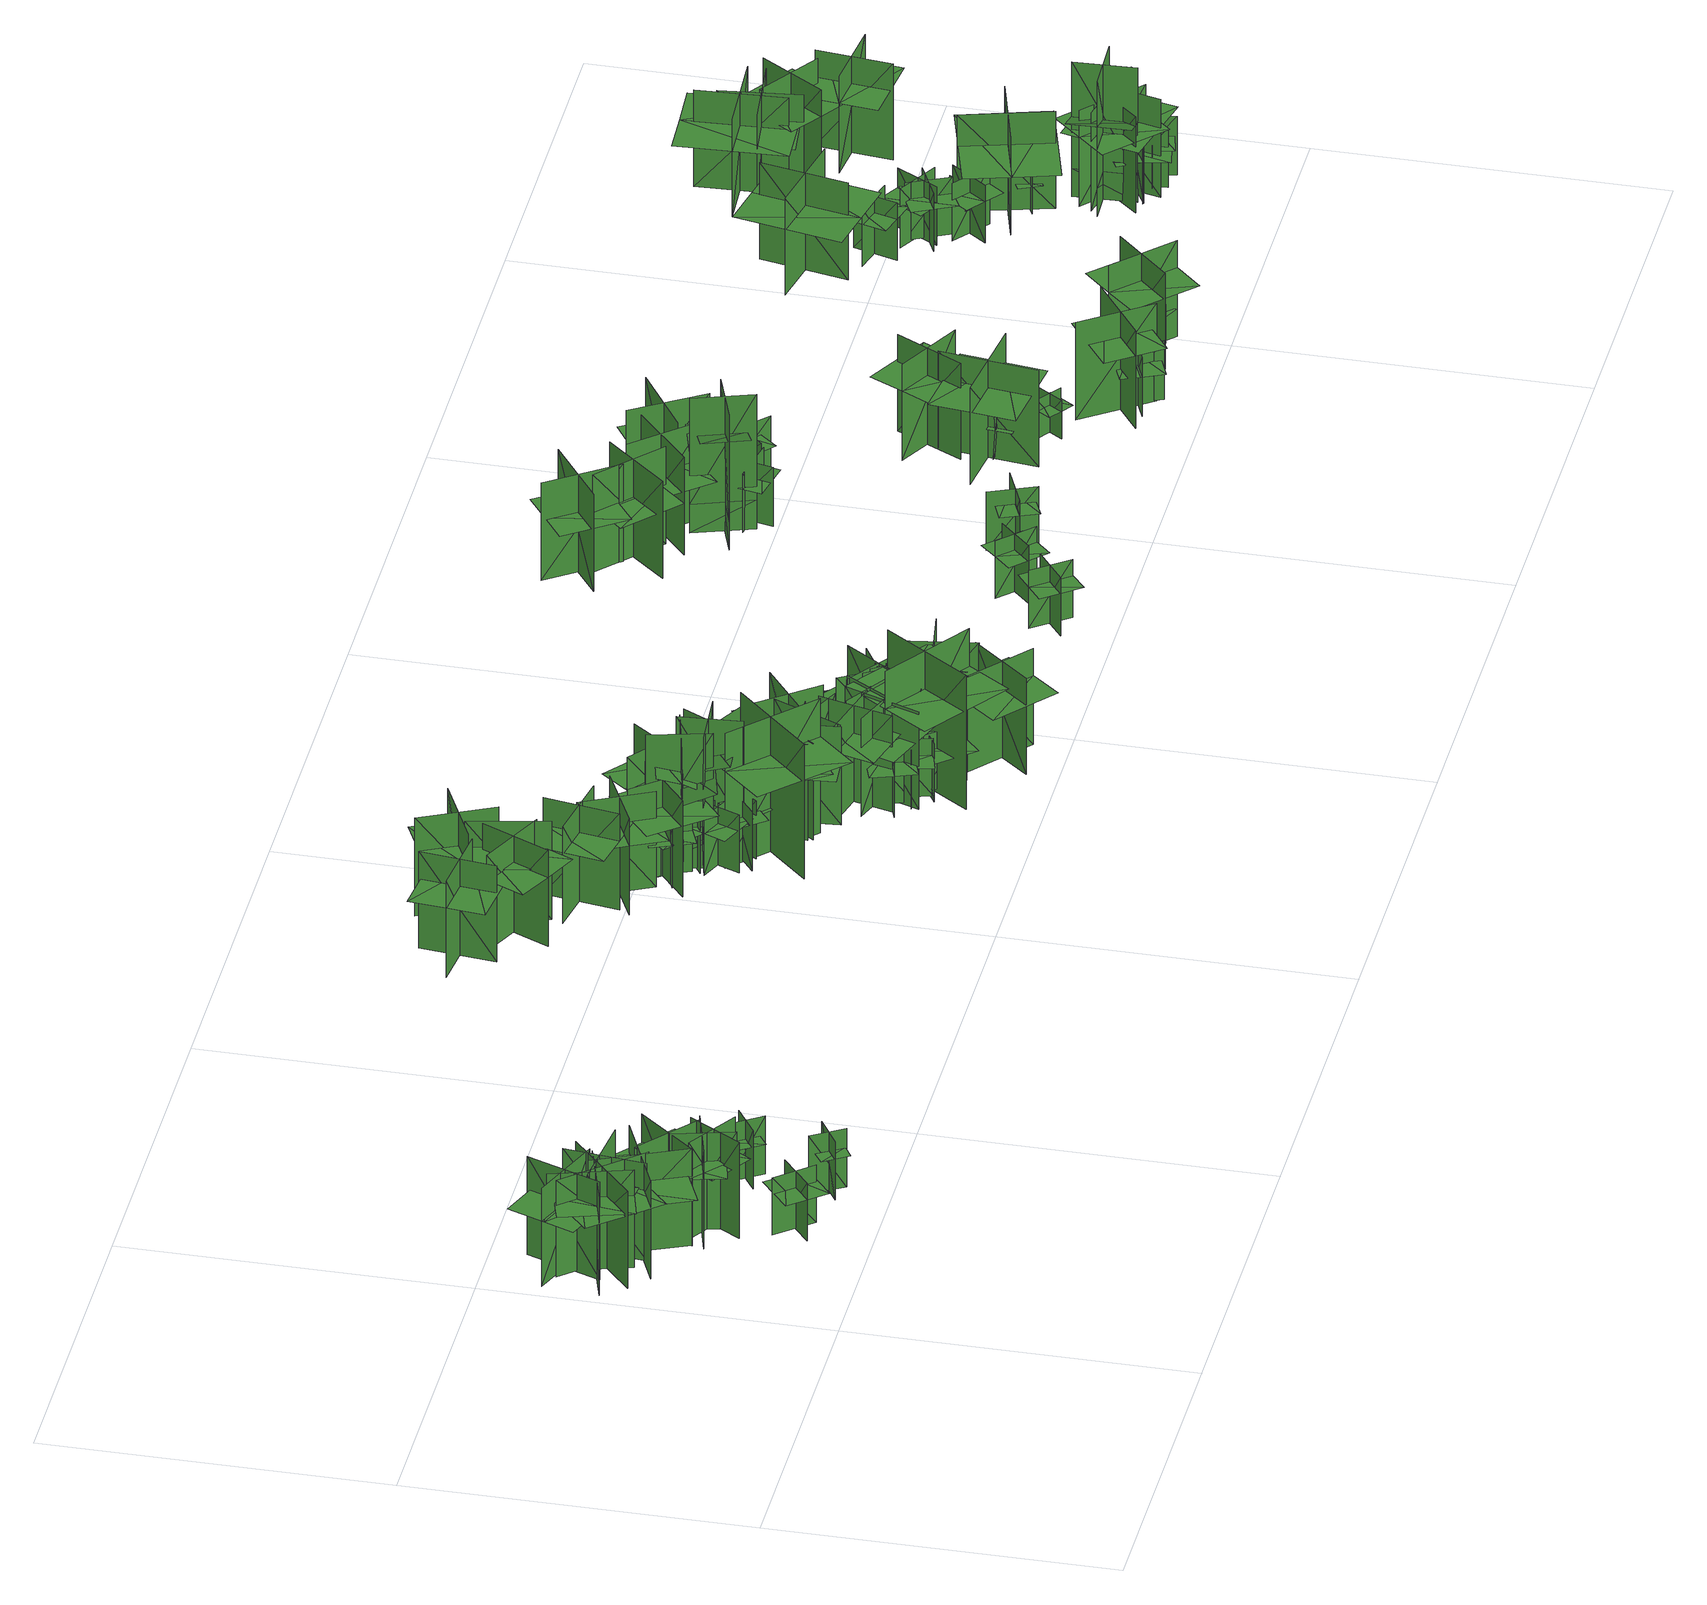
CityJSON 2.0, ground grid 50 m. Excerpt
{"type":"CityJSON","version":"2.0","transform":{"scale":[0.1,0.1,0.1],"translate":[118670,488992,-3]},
"CityObjects":{
"tree1":{"type":"SolitaryVegetationObject","geometry":[{"type":"MultiSurface","lod":"1","boundaries":[[[0,1,2]],[[0,2,3]],[[4,5,6]],[[4,6,7]],[[8,9,10]],[[8,10,11]],[[8,12,13]],[[8,13,9]]]}]},
"tree2":{"type":"SolitaryVegetationObject","geometry":[{"type":"MultiSurface","lod":"1","boundaries":[[[14,15,16]],[[14,16,17]],[[18,19,20]],[[18,20,21]],[[22,23,24]],[[22,24,25]],[[22,23,26]],[[22,26,27]]]}]},
"tree3":{"type":"SolitaryVegetationObject","geometry":[{"type":"MultiSurface","lod":"1","boundaries":[[[28,29,30]],[[28,30,31]],[[32,33,34]],[[32,34,35]],[[36,37,38]],[[36,38,39]],[[36,39,40]],[[36,40,41]]]}]},
"tree4":{"type":"SolitaryVegetationObject","geometry":[{"type":"MultiSurface","lod":"1","boundaries":[[[42,43,44]],[[42,44,45]],[[46,47,48]],[[46,48,49]],[[50,51,52]],[[50,52,53]],[[50,53,54]],[[50,54,55]]]}]},
"tree5":{"type":"SolitaryVegetationObject","geometry":[{"type":"MultiSurface","lod":"1","boundaries":[[[56,57,58]],[[56,58,59]],[[60,61,62]],[[60,62,63]],[[64,65,66]],[[64,66,67]],[[64,68,69]],[[64,69,65]]]}]},
"tree6":{"type":"SolitaryVegetationObject","geometry":[{"type":"MultiSurface","lod":"1","boundaries":[[[70,71,72]],[[70,72,73]],[[74,75,76]],[[74,76,77]],[[78,79,80]],[[78,80,81]],[[78,81,82]],[[78,82,83]]]}]},
"tree7":{"type":"SolitaryVegetationObject","geometry":[{"type":"MultiSurface","lod":"1","boundaries":[[[84,85,86]],[[84,86,87]],[[88,89,90]],[[88,90,91]],[[92,93,94]],[[92,94,95]],[[92,95,96]],[[92,96,97]]]}]},
"tree8":{"type":"SolitaryVegetationObject","geometry":[{"type":"MultiSurface","lod":"1","boundaries":[[[98,99,100]],[[98,100,101]],[[102,103,104]],[[102,104,105]],[[106,107,108]],[[106,108,109]],[[106,109,110]],[[106,110,111]]]}]},
"tree9":{"type":"SolitaryVegetationObject","geometry":[{"type":"MultiSurface","lod":"1","boundaries":[[[112,113,114]],[[112,114,115]],[[116,117,118]],[[116,118,119]],[[120,121,122]],[[120,122,123]],[[120,123,124]],[[120,124,125]]]}]},
"tree10":{"type":"SolitaryVegetationObject","geometry":[{"type":"MultiSurface","lod":"1","boundaries":[[[126,127,128]],[[126,128,129]],[[130,131,132]],[[130,132,133]],[[134,135,136]],[[134,136,137]],[[134,137,138]],[[134,138,139]]]}]},
"tree11":{"type":"SolitaryVegetationObject","geometry":[{"type":"MultiSurface","lod":"1","boundaries":[[[140,141,142]],[[140,142,143]],[[144,145,146]],[[144,146,147]],[[148,149,150]],[[148,150,151]],[[148,151,152]],[[148,152,153]]]}]},
"tree12":{"type":"SolitaryVegetationObject","geometry":[{"type":"MultiSurface","lod":"1","boundaries":[[[154,155,156]],[[154,156,157]],[[158,159,160]],[[158,160,161]],[[162,163,164]],[[162,164,165]],[[162,165,166]],[[162,166,167]]]}]},
"tree13":{"type":"SolitaryVegetationObject","geometry":[{"type":"MultiSurface","lod":"1","boundaries":[[[168,169,170]],[[168,170,171]],[[172,173,174]],[[172,174,175]],[[176,177,178]],[[176,178,179]],[[176,179,180]],[[176,180,181]]]}]},
"tree14":{"type":"SolitaryVegetationObject","geometry":[{"type":"MultiSurface","lod":"1","boundaries":[[[182,183,184]],[[182,184,185]],[[186,187,188]],[[186,188,189]],[[190,191,192]],[[190,192,193]],[[190,194,195]],[[190,195,191]]]}]},
"tree15":{"type":"SolitaryVegetationObject","geometry":[{"type":"MultiSurface","lod":"1","boundaries":[[[196,197,198]],[[196,198,199]],[[200,201,202]],[[200,202,203]],[[204,205,206]],[[204,206,207]],[[204,205,208]],[[204,208,209]]]}]},
"tree16":{"type":"SolitaryVegetationObject","geometry":[{"type":"MultiSurface","lod":"1","boundaries":[[[210,211,212]],[[210,212,213]],[[214,215,216]],[[214,216,217]],[[218,219,220]],[[218,220,221]],[[218,221,222]],[[218,222,223]]]}]},
"tree17":{"type":"SolitaryVegetationObject","geometry":[{"type":"MultiSurface","lod":"1","boundaries":[[[224,225,226]],[[224,226,227]],[[228,229,230]],[[228,230,231]],[[232,233,234]],[[232,234,235]],[[232,235,236]],[[232,236,237]]]}]},
"tree18":{"type":"SolitaryVegetationObject","geometry":[{"type":"MultiSurface","lod":"1","boundaries":[[[238,239,240]],[[238,240,241]],[[242,243,244]],[[242,244,245]],[[246,247,248]],[[246,248,249]],[[246,249,250]],[[246,250,251]]]}]},
"tree19":{"type":"SolitaryVegetationObject","geometry":[{"type":"MultiSurface","lod":"1","boundaries":[[[252,253,254]],[[252,254,255]],[[256,257,258]],[[256,258,259]],[[260,261,262]],[[260,262,263]],[[260,263,264]],[[260,264,265]]]}]},
"tree20":{"type":"SolitaryVegetationObject","geometry":[{"type":"MultiSurface","lod":"1","boundaries":[[[266,267,268]],[[266,268,269]],[[270,271,272]],[[270,272,273]],[[274,275,276]],[[274,276,277]],[[274,277,278]],[[274,278,279]]]}]},
"tree21":{"type":"SolitaryVegetationObject","geometry":[{"type":"MultiSurface","lod":"1","boundaries":[[[280,281,282]],[[280,282,283]],[[284,285,286]],[[284,286,287]],[[288,289,290]],[[288,290,291]],[[288,291,292]],[[288,292,293]]]}]},
"tree22":{"type":"SolitaryVegetationObject","geometry":[{"type":"MultiSurface","lod":"1","boundaries":[[[294,295,296]],[[294,296,297]],[[298,299,300]],[[298,300,301]],[[302,303,304]],[[302,304,305]],[[302,305,306]],[[302,306,307]]]}]},
"tree23":{"type":"SolitaryVegetationObject","geometry":[{"type":"MultiSurface","lod":"1","boundaries":[[[308,309,310]],[[308,310,311]],[[312,313,314]],[[312,314,315]],[[316,317,313]],[[316,313,312]],[[318,319,309]],[[318,309,308]],[[320,321,322]],[[320,322,323]],[[324,325,326]],[[324,326,327]]]}]},
"tree24":{"type":"SolitaryVegetationObject","geometry":[{"type":"MultiSurface","lod":"1","boundaries":[[[328,329,330]],[[328,330,331]],[[332,333,334]],[[332,334,335]],[[336,337,338]],[[336,338,339]],[[336,339,340]],[[336,340,341]]]}]},
"tree25":{"type":"SolitaryVegetationObject","geometry":[{"type":"MultiSurface","lod":"1","boundaries":[[[342,343,344]],[[342,344,345]],[[346,347,348]],[[346,348,349]],[[350,351,352]],[[350,352,353]],[[350,354,355]],[[350,355,351]]]}]},
"tree26":{"type":"SolitaryVegetationObject","geometry":[{"type":"MultiSurface","lod":"1","boundaries":[[[356,357,358]],[[356,358,359]],[[360,361,362]],[[360,362,363]],[[364,365,366]],[[364,366,367]],[[364,365,368]],[[364,368,369]]]}]},
"tree27":{"type":"SolitaryVegetationObject","geometry":[{"type":"MultiSurface","lod":"1","boundaries":[[[370,371,372]],[[370,372,373]],[[374,375,376]],[[374,376,377]],[[378,379,375]],[[378,375,374]],[[380,381,371]],[[380,371,370]],[[382,383,384]],[[382,384,385]],[[386,387,388]],[[386,388,389]]]}]},
"tree28":{"type":"SolitaryVegetationObject","geometry":[{"type":"MultiSurface","lod":"1","boundaries":[[[390,391,392]],[[390,392,393]],[[394,395,396]],[[394,396,397]],[[398,399,400]],[[398,400,401]],[[398,402,403]],[[398,403,399]]]}]},
"tree29":{"type":"SolitaryVegetationObject","geometry":[{"type":"MultiSurface","lod":"1","boundaries":[[[404,405,406]],[[404,406,407]],[[408,409,410]],[[408,410,411]],[[412,413,414]],[[412,414,415]],[[412,415,416]],[[412,416,417]]]}]},
"tree30":{"type":"SolitaryVegetationObject","geometry":[{"type":"MultiSurface","lod":"1","boundaries":[[[418,419,420]],[[418,420,421]],[[422,423,424]],[[422,424,425]],[[426,427,428]],[[426,428,429]],[[426,429,430]],[[426,430,431]]]}]},
"tree31":{"type":"SolitaryVegetationObject","geometry":[{"type":"MultiSurface","lod":"1","boundaries":[[[432,433,434]],[[432,434,435]],[[436,437,438]],[[436,438,439]],[[440,441,442]],[[440,442,443]],[[440,444,445]],[[440,445,441]]]}]},
"tree32":{"type":"SolitaryVegetationObject","geometry":[{"type":"MultiSurface","lod":"1","boundaries":[[[446,447,448]],[[446,448,449]],[[450,451,452]],[[450,452,453]],[[454,455,451]],[[454,451,450]],[[456,457,447]],[[456,447,446]],[[446,447,458]],[[446,458,459]],[[446,460,461]],[[446,461,447]]]}]},
"tree33":{"type":"SolitaryVegetationObject","geometry":[{"type":"MultiSurface","lod":"1","boundaries":[[[462,463,464]],[[462,464,465]],[[466,467,468]],[[466,468,469]],[[470,471,472]],[[470,472,473]],[[470,471,474]],[[470,474,475]]]}]},
"tree34":{"type":"SolitaryVegetationObject","geometry":[{"type":"MultiSurface","lod":"1","boundaries":[[[476,477,478]],[[476,478,479]],[[480,481,482]],[[480,482,483]],[[484,485,486]],[[484,486,487]],[[484,487,488]],[[484,488,489]]]}]},
"tree35":{"type":"SolitaryVegetationObject","geometry":[{"type":"MultiSurface","lod":"1","boundaries":[[[490,491,492]],[[490,492,493]],[[494,495,496]],[[494,496,497]],[[498,499,500]],[[498,500,501]],[[498,501,502]],[[498,502,503]]]}]},
"tree36":{"type":"SolitaryVegetationObject","geometry":[{"type":"MultiSurface","lod":"1","boundaries":[[[504,505,506]],[[504,506,507]],[[508,509,510]],[[508,510,511]],[[512,513,514]],[[512,514,515]],[[512,515,516]],[[512,516,517]]]}]},
"tree37":{"type":"SolitaryVegetationObject","geometry":[{"type":"MultiSurface","lod":"1","boundaries":[[[518,519,520]],[[518,520,521]],[[522,523,524]],[[522,524,525]],[[526,527,528]],[[526,528,529]],[[526,527,530]],[[526,530,531]]]}]},
"tree38":{"type":"SolitaryVegetationObject","geometry":[{"type":"MultiSurface","lod":"1","boundaries":[[[532,533,534]],[[532,534,535]],[[536,537,538]],[[536,538,539]],[[540,541,542]],[[540,542,543]],[[540,543,544]],[[540,544,545]]]}]},
"tree39":{"type":"SolitaryVegetationObject","geometry":[{"type":"MultiSurface","lod":"1","boundaries":[[[546,547,548]],[[546,548,549]],[[550,551,552]],[[550,552,553]],[[554,555,556]],[[554,556,557]],[[554,557,558]],[[554,558,559]]]}]},
"tree40":{"type":"SolitaryVegetationObject","geometry":[{"type":"MultiSurface","lod":"1","boundaries":[[[560,561,562]],[[560,562,563]],[[564,565,566]],[[564,566,567]],[[568,569,570]],[[568,570,571]],[[568,569,572]],[[568,572,573]]]}]},
"tree41":{"type":"SolitaryVegetationObject","geometry":[{"type":"MultiSurface","lod":"1","boundaries":[[[574,575,576]],[[574,576,577]],[[578,579,580]],[[578,580,581]],[[582,583,584]],[[582,584,585]],[[582,585,586]],[[582,586,587]]]}]},
"tree42":{"type":"SolitaryVegetationObject","geometry":[{"type":"MultiSurface","lod":"1","boundaries":[[[588,589,590]],[[588,590,591]],[[592,593,594]],[[592,594,595]],[[596,597,598]],[[596,598,599]],[[596,599,600]],[[596,600,601]]]}]},
"tree43":{"type":"SolitaryVegetationObject","geometry":[{"type":"MultiSurface","lod":"1","boundaries":[[[602,603,604]],[[602,604,605]],[[606,607,608]],[[606,608,609]],[[610,611,612]],[[610,612,613]],[[610,613,614]],[[610,614,615]]]}]},
"tree44":{"type":"SolitaryVegetationObject","geometry":[{"type":"MultiSurface","lod":"1","boundaries":[[[616,617,618]],[[616,618,619]],[[620,621,622]],[[620,622,623]],[[624,625,626]],[[624,626,627]],[[624,627,628]],[[624,628,629]]]}]},
"tree45":{"type":"SolitaryVegetationObject","geometry":[{"type":"MultiSurface","lod":"1","boundaries":[[[630,631,632]],[[630,632,633]],[[634,635,636]],[[634,636,637]],[[638,639,640]],[[638,640,641]],[[638,639,642]],[[638,642,643]]]}]},
"tree46":{"type":"SolitaryVegetationObject","geometry":[{"type":"MultiSurface","lod":"1","boundaries":[[[644,645,646]],[[644,646,647]],[[648,649,650]],[[648,650,651]],[[652,653,654]],[[652,654,655]],[[652,655,656]],[[652,656,657]]]}]},
"tree47":{"type":"SolitaryVegetationObject","geometry":[{"type":"MultiSurface","lod":"1","boundaries":[[[658,659,660]],[[658,660,661]],[[662,663,664]],[[662,664,665]],[[666,667,668]],[[666,668,669]],[[666,669,670]],[[666,670,671]]]}]},
"tree48":{"type":"SolitaryVegetationObject","geometry":[{"type":"MultiSurface","lod":"1","boundaries":[[[672,673,674]],[[672,674,675]],[[676,677,678]],[[676,678,679]],[[680,681,682]],[[680,682,683]],[[680,683,684]],[[680,684,685]]]}]},
"tree49":{"type":"SolitaryVegetationObject","geometry":[{"type":"MultiSurface","lod":"1","boundaries":[[[686,687,688]],[[686,688,689]],[[690,691,692]],[[690,692,693]],[[694,695,691]],[[694,691,690]],[[696,697,687]],[[696,687,686]],[[686,687,698]],[[686,698,699]],[[686,700,701]],[[686,701,687]]]}]},
"tree50":{"type":"SolitaryVegetationObject","geometry":[{"type":"MultiSurface","lod":"1","boundaries":[[[702,703,704]],[[702,704,705]],[[706,707,708]],[[706,708,709]],[[710,711,712]],[[710,712,713]],[[710,713,714]],[[710,714,715]]]}]},
"tree51":{"type":"SolitaryVegetationObject","geometry":[{"type":"MultiSurface","lod":"1","boundaries":[[[716,717,718]],[[716,718,719]],[[720,721,722]],[[720,722,723]],[[724,725,726]],[[724,726,727]],[[724,725,728]],[[724,728,729]]]}]},
"tree52":{"type":"SolitaryVegetationObject","geometry":[{"type":"MultiSurface","lod":"1","boundaries":[[[730,731,732]],[[730,732,733]],[[734,735,736]],[[734,736,737]],[[738,739,740]],[[738,740,741]],[[738,739,742]],[[738,742,743]]]}]},
"tree53":{"type":"SolitaryVegetationObject","geometry":[{"type":"MultiSurface","lod":"1","boundaries":[[[744,745,746]],[[744,746,747]],[[748,749,750]],[[748,750,751]],[[752,753,754]],[[752,754,755]],[[752,755,756]],[[752,756,757]]]}]},
"tree54":{"type":"SolitaryVegetationObject","geometry":[{"type":"MultiSurface","lod":"1","boundaries":[[[758,759,760]],[[758,760,761]],[[762,763,764]],[[762,764,765]],[[766,767,768]],[[766,768,769]],[[766,767,770]],[[766,770,771]]]}]},
"tree55":{"type":"SolitaryVegetationObject","geometry":[{"type":"MultiSurface","lod":"1","boundaries":[[[772,773,774]],[[772,774,775]],[[776,777,778]],[[776,778,779]],[[780,781,777]],[[780,777,776]],[[782,783,773]],[[782,773,772]],[[772,773,784]],[[772,784,785]],[[772,786,787]],[[772,787,773]]]}]},
"tree56":{"type":"SolitaryVegetationObject","geometry":[{"type":"MultiSurface","lod":"1","boundaries":[[[788,789,790]],[[788,790,791]],[[792,793,794]],[[792,794,795]],[[796,797,798]],[[796,798,799]],[[796,799,800]],[[796,800,801]]]}]},
"tree57":{"type":"SolitaryVegetationObject","geometry":[{"type":"MultiSurface","lod":"1","boundaries":[[[802,803,804]],[[802,804,805]],[[806,807,808]],[[806,808,809]],[[810,811,812]],[[810,812,813]],[[810,811,814]],[[810,814,815]]]}]},
"tree58":{"type":"SolitaryVegetationObject","geometry":[{"type":"MultiSurface","lod":"1","boundaries":[[[816,817,818]],[[816,818,819]],[[820,821,822]],[[820,822,823]],[[824,825,826]],[[824,826,827]],[[824,825,828]],[[824,828,829]]]}]},
"tree59":{"type":"SolitaryVegetationObject","geometry":[{"type":"MultiSurface","lod":"1","boundaries":[[[830,831,832]],[[830,832,833]],[[834,835,836]],[[834,836,837]],[[838,839,840]],[[838,840,841]],[[838,841,842]],[[838,842,843]]]}]},
"tree60":{"type":"SolitaryVegetationObject","geometry":[{"type":"MultiSurface","lod":"1","boundaries":[[[844,845,846]],[[844,846,847]],[[848,849,850]],[[848,850,851]],[[852,853,854]],[[852,854,855]],[[852,855,856]],[[852,856,857]]]}]},
"tree61":{"type":"SolitaryVegetationObject","geometry":[{"type":"MultiSurface","lod":"1","boundaries":[[[858,859,860]],[[858,860,861]],[[862,863,864]],[[862,864,865]],[[866,867,868]],[[866,868,869]],[[866,867,870]],[[866,870,871]]]}]},
"tree62":{"type":"SolitaryVegetationObject","geometry":[{"type":"MultiSurface","lod":"1","boundaries":[[[872,873,874]],[[872,874,875]],[[876,877,878]],[[876,878,879]],[[880,881,882]],[[880,882,883]],[[880,883,884]],[[880,884,885]]]}]},
"tree63":{"type":"SolitaryVegetationObject","geometry":[{"type":"MultiSurface","lod":"1","boundaries":[[[886,887,888]],[[886,888,889]],[[890,891,892]],[[890,892,893]],[[894,895,896]],[[894,896,897]],[[894,897,898]],[[894,898,899]]]}]},
"tree64":{"type":"SolitaryVegetationObject","geometry":[{"type":"MultiSurface","lod":"1","boundaries":[[[900,901,902]],[[900,902,903]],[[904,905,906]],[[904,906,907]],[[908,909,910]],[[908,910,911]],[[908,912,913]],[[908,913,909]]]}]},
"tree65":{"type":"SolitaryVegetationObject","geometry":[{"type":"MultiSurface","lod":"1","boundaries":[[[914,915,916]],[[914,916,917]],[[918,919,920]],[[918,920,921]],[[922,923,924]],[[922,924,925]],[[922,926,927]],[[922,927,923]]]}]},
"tree66":{"type":"SolitaryVegetationObject","geometry":[{"type":"MultiSurface","lod":"1","boundaries":[[[928,929,930]],[[928,930,931]],[[932,933,934]],[[932,934,935]],[[936,937,938]],[[936,938,939]],[[936,940,941]],[[936,941,937]]]}]},
"tree67":{"type":"SolitaryVegetationObject","geometry":[{"type":"MultiSurface","lod":"1","boundaries":[[[942,943,944]],[[942,944,945]],[[946,947,948]],[[946,948,949]],[[950,951,952]],[[950,952,953]],[[950,954,955]],[[950,955,951]]]}]},
"tree68":{"type":"SolitaryVegetationObject","geometry":[{"type":"MultiSurface","lod":"1","boundaries":[[[956,957,958]],[[956,958,959]],[[960,961,962]],[[960,962,963]],[[964,965,961]],[[964,961,960]],[[966,967,957]],[[966,957,956]],[[968,969,970]],[[968,970,971]],[[972,973,974]],[[972,974,975]]]}]},
"tree69":{"type":"SolitaryVegetationObject","geometry":[{"type":"MultiSurface","lod":"1","boundaries":[[[976,977,978]],[[976,978,979]],[[980,981,982]],[[980,982,983]],[[984,985,986]],[[984,986,987]],[[984,988,989]],[[984,989,985]]]}]},
"tree70":{"type":"SolitaryVegetationObject","geometry":[{"type":"MultiSurface","lod":"1","boundaries":[[[990,991,992]],[[990,992,993]],[[994,995,996]],[[994,996,997]],[[998,999,1000]],[[998,1000,1001]],[[998,1002,1003]],[[998,1003,999]]]}]},
"tree71":{"type":"SolitaryVegetationObject","geometry":[{"type":"MultiSurface","lod":"1","boundaries":[[[1004,1005,1006]],[[1004,1006,1007]],[[1008,1009,1010]],[[1008,1010,1011]],[[1012,1013,1014]],[[1012,1014,1015]],[[1012,1016,1017]],[[1012,1017,1013]]]}]},
"tree72":{"type":"SolitaryVegetationObject","geometry":[{"type":"MultiSurface","lod":"1","boundaries":[[[1018,1019,1020]],[[1018,1020,1021]],[[1022,1023,1024]],[[1022,1024,1025]],[[1026,1027,1028]],[[1026,1028,1029]],[[1026,1030,1031]],[[1026,1031,1027]]]}]},
"tree73":{"type":"SolitaryVegetationObject","geometry":[{"type":"MultiSurface","lod":"1","boundaries":[[[1032,1033,1034]],[[1032,1034,1035]],[[1036,1037,1038]],[[1036,1038,1039]],[[1040,1041,1042]],[[1040,1042,1043]],[[1040,1043,1044]],[[1040,1044,1045]]]}]},
"tree74":{"type":"SolitaryVegetationObject","geometry":[{"type":"MultiSurface","lod":"1","boundaries":[[[1046,1047,1048]],[[1046,1048,1049]],[[1050,1051,1052]],[[1050,1052,1053]],[[1054,1055,1056]],[[1054,1056,1057]],[[1054,1057,1058]],[[1054,1058,1059]]]}]},
"tree75":{"type":"SolitaryVegetationObject","geometry":[{"type":"MultiSurface","lod":"1","boundaries":[[[1060,1061,1062]],[[1060,1062,1063]],[[1064,1065,1066]],[[1064,1066,1067]],[[1068,1069,1070]],[[1068,1070,1071]],[[1068,1071,1072]],[[1068,1072,1073]]]}]},
"tree76":{"type":"SolitaryVegetationObject","geometry":[{"type":"MultiSurface","lod":"1","boundaries":[[[1074,1075,1076]],[[1074,1076,1077]],[[1078,1079,1080]],[[1078,1080,1081]],[[1082,1083,1079]],[[1082,1079,1078]],[[1084,1085,1075]],[[1084,1075,1074]],[[1074,1075,1086]],[[1074,1086,1087]],[[1074,1088,1089]],[[1074,1089,1075]]]}]},
"tree77":{"type":"SolitaryVegetationObject","geometry":[{"type":"MultiSurface","lod":"1","boundaries":[[[1090,1091,1092]],[[1090,1092,1093]],[[1094,1095,1096]],[[1094,1096,1097]],[[1098,1099,1100]],[[1098,1100,1101]],[[1098,1101,1102]],[[1098,1102,1103]]]}]},
"tree78":{"type":"SolitaryVegetationObject","geometry":[{"type":"MultiSurface","lod":"1","boundaries":[[[1104,1105,1106]],[[1104,1106,1107]],[[1108,1109,1110]],[[1108,1110,1111]],[[1112,1113,1114]],[[1112,1114,1115]],[[1112,1115,1116]],[[1112,1116,1117]]]}]},
"tree79":{"type":"SolitaryVegetationObject","geometry":[{"type":"MultiSurface","lod":"1","boundaries":[[[1118,1119,1120]],[[1118,1120,1121]],[[1122,1123,1124]],[[1122,1124,1125]],[[1126,1127,1128]],[[1126,1128,1129]],[[1126,1129,1130]],[[1126,1130,1131]]]}]},
"tree80":{"type":"SolitaryVegetationObject","geometry":[{"type":"MultiSurface","lod":"1","boundaries":[[[1132,1133,1134]],[[1132,1134,1135]],[[1136,1137,1138]],[[1136,1138,1139]],[[1140,1141,1142]],[[1140,1142,1143]],[[1140,1144,1145]],[[1140,1145,1141]]]}]},
"tree81":{"type":"SolitaryVegetationObject","geometry":[{"type":"MultiSurface","lod":"1","boundaries":[[[1146,1147,1148]],[[1146,1148,1149]],[[1150,1151,1152]],[[1150,1152,1153]],[[1154,1155,1156]],[[1154,1156,1157]],[[1154,1155,1158]],[[1154,1158,1159]]]}]},
"tree82":{"type":"SolitaryVegetationObject","geometry":[{"type":"MultiSurface","lod":"1","boundaries":[[[1160,1161,1162]],[[1160,1162,1163]],[[1164,1165,1166]],[[1164,1166,1167]],[[1168,1169,1170]],[[1168,1170,1171]],[[1168,1171,1172]],[[1168,1172,1173]]]}]},
"tree83":{"type":"SolitaryVegetationObject","geometry":[{"type":"MultiSurface","lod":"1","boundaries":[[[1174,1175,1176]],[[1174,1176,1177]],[[1178,1179,1180]],[[1178,1180,1181]],[[1182,1183,1184]],[[1182,1184,1185]],[[1182,1185,1186]],[[1182,1186,1187]]]}]},
"tree84":{"type":"SolitaryVegetationObject","geometry":[{"type":"MultiSurface","lod":"1","boundaries":[[[1188,1189,1190]],[[1188,1190,1191]],[[1192,1193,1194]],[[1192,1194,1195]],[[1196,1197,1198]],[[1196,1198,1199]],[[1196,1199,1200]],[[1196,1200,1201]]]}]},
"tree85":{"type":"SolitaryVegetationObject","geometry":[{"type":"MultiSurface","lod":"1","boundaries":[[[1202,1203,1204]],[[1202,1204,1205]],[[1206,1207,1208]],[[1206,1208,1209]],[[1210,1211,1212]],[[1210,1212,1213]],[[1210,1213,1214]],[[1210,1214,1215]]]}]},
"tree86":{"type":"SolitaryVegetationObject","geometry":[{"type":"MultiSurface","lod":"1","boundaries":[[[1216,1217,1218]],[[1216,1218,1219]],[[1220,1221,1222]],[[1220,1222,1223]],[[1224,1225,1226]],[[1224,1226,1227]],[[1224,1227,1228]],[[1224,1228,1229]]]}]},
"tree87":{"type":"SolitaryVegetationObject","geometry":[{"type":"MultiSurface","lod":"1","boundaries":[[[1230,1231,1232]],[[1230,1232,1233]],[[1234,1235,1236]],[[1234,1236,1237]],[[1238,1239,1240]],[[1238,1240,1241]],[[1238,1241,1242]],[[1238,1242,1243]]]}]},
"tree88":{"type":"SolitaryVegetationObject","geometry":[{"type":"MultiSurface","lod":"1","boundaries":[[[1244,1245,1246]],[[1244,1246,1247]],[[1248,1249,1250]],[[1248,1250,1251]],[[1252,1253,1254]],[[1252,1254,1255]],[[1252,1253,1256]],[[1252,1256,1257]]]}]},
"tree89":{"type":"SolitaryVegetationObject","geometry":[{"type":"MultiSurface","lod":"1","boundaries":[[[1258,1259,1260]],[[1258,1260,1261]],[[1262,1263,1264]],[[1262,1264,1265]],[[1266,1267,1268]],[[1266,1268,1269]],[[1266,1269,1270]],[[1266,1270,1271]]]}]},
"tree90":{"type":"SolitaryVegetationObject","geometry":[{"type":"MultiSurface","lod":"1","boundaries":[[[1272,1273,1274]],[[1272,1274,1275]],[[1276,1277,1278]],[[1276,1278,1279]],[[1280,1281,1282]],[[1280,1282,1283]],[[1280,1283,1284]],[[1280,1284,1285]]]}]},
"tree91":{"type":"SolitaryVegetationObject","geometry":[{"type":"MultiSurface","lod":"1","boundaries":[[[1286,1287,1288]],[[1286,1288,1289]],[[1290,1291,1292]],[[1290,1292,1293]],[[1294,1295,1296]],[[1294,1296,1297]],[[1294,1297,1298]],[[1294,1298,1299]]]}]},
"tree92":{"type":"SolitaryVegetationObject","geometry":[{"type":"MultiSurface","lod":"1","boundaries":[[[1300,1301,1302]],[[1300,1302,1303]],[[1304,1305,1306]],[[1304,1306,1307]],[[1308,1309,1310]],[[1308,1310,1311]],[[1308,1311,1312]],[[1308,1312,1313]]]}]},
"tree93":{"type":"SolitaryVegetationObject","geometry":[{"type":"MultiSurface","lod":"1","boundaries":[[[1314,1315,1316]],[[1314,1316,1317]],[[1318,1319,1320]],[[1318,1320,1321]],[[1322,1323,1319]],[[1322,1319,1318]],[[1324,1325,1315]],[[1324,1315,1314]],[[1326,1327,1328]],[[1326,1328,1329]],[[1330,1331,1332]],[[1330,1332,1333]]]}]},
"tree94":{"type":"SolitaryVegetationObject","geometry":[{"type":"MultiSurface","lod":"1","boundaries":[[[1334,1335,1336]],[[1334,1336,1337]],[[1338,1339,1340]],[[1338,1340,1341]],[[1342,1343,1344]],[[1342,1344,1345]],[[1342,1345,1346]],[[1342,1346,1347]]]}]},
"tree95":{"type":"SolitaryVegetationObject","geometry":[{"type":"MultiSurface","lod":"1","boundaries":[[[1348,1349,1350]],[[1348,1350,1351]],[[1352,1353,1354]],[[1352,1354,1355]],[[1356,1357,1358]],[[1356,1358,1359]],[[1356,1359,1360]],[[1356,1360,1361]]]}]},
"tree96":{"type":"SolitaryVegetationObject","geometry":[{"type":"MultiSurface","lod":"1","boundaries":[[[1362,1363,1364]],[[1362,1364,1365]],[[1366,1367,1368]],[[1366,1368,1369]],[[1370,1371,1372]],[[1370,1372,1373]],[[1370,1373,1374]],[[1370,1374,1375]]]}]},
"tree97":{"type":"SolitaryVegetationObject","geometry":[{"type":"MultiSurface","lod":"1","boundaries":[[[1376,1377,1378]],[[1376,1378,1379]],[[1380,1381,1382]],[[1380,1382,1383]],[[1384,1385,1386]],[[1384,1386,1387]],[[1384,1387,1388]],[[1384,1388,1389]]]}]},
"tree98":{"type":"SolitaryVegetationObject","geometry":[{"type":"MultiSurface","lod":"1","boundaries":[[[1390,1391,1392]],[[1390,1392,1393]],[[1394,1395,1396]],[[1394,1396,1397]],[[1398,1399,1400]],[[1398,1400,1401]],[[1398,1401,1402]],[[1398,1402,1403]]]}]},
"tree99":{"type":"SolitaryVegetationObject","geometry":[{"type":"MultiSurface","lod":"1","boundaries":[[[1404,1405,1406]],[[1404,1406,1407]],[[1408,1409,1410]],[[1408,1410,1411]],[[1412,1413,1414]],[[1412,1414,1415]],[[1412,1415,1416]],[[1412,1416,1417]]]}]},
"tree100":{"type":"SolitaryVegetationObject","geometry":[{"type":"MultiSurface","lod":"1","boundaries":[[[1418,1419,1420]],[[1418,1420,1421]],[[1422,1423,1424]],[[1422,1424,1425]],[[1426,1427,1428]],[[1426,1428,1429]],[[1426,1427,1430]],[[1426,1430,1431]]]}]},
"tree101":{"type":"SolitaryVegetationObject","geometry":[{"type":"MultiSurface","lod":"1","boundaries":[[[1432,1433,1434]],[[1432,1434,1435]],[[1436,1437,1438]],[[1436,1438,1439]],[[1440,1441,1442]],[[1440,1442,1443]],[[1440,1443,1444]],[[1440,1444,1445]]]}]},
"tree102":{"type":"SolitaryVegetationObject","geometry":[{"type":"MultiSurface","lod":"1","boundaries":[[[1446,1447,1448]],[[1446,1448,1449]],[[1450,1451,1452]],[[1450,1452,1453]],[[1454,1455,1456]],[[1454,1456,1457]],[[1454,1457,1458]],[[1454,1458,1459]]]}]}
},
"vertices":[
[60,415,11],[94,302,11],[94,302,167],[60,415,167],[16,333,11],[129,367,11],[129,367,167],[16,333,167],[63,406,127],[94,302,127],[138,316,127],[107,419,127],[18,392,127],[49,289,127],
[23,414,10],[132,371,10],[132,371,167],[23,414,167],[55,341,10],[97,450,10],[97,450,167],[55,341,167],[21,410,115],[131,368,115],[152,423,115],[42,465,115],[114,324,115],[4,366,115],
[142,292,12],[47,399,12],[47,399,167],[142,292,167],[147,394,12],[40,299,12],[40,299,167],[147,394,167],[142,390,124],[101,437,124],[3,350,124],[44,303,124],[86,256,124],[184,344,124],
[202,332,11],[71,274,11],[71,274,166],[202,332,166],[106,368,11],[164,237,11],[164,237,166],[106,368,166],[108,362,123],[51,337,123],[105,217,123],[162,242,123],[219,268,123],[166,388,123],
[113,289,11],[126,407,11],[126,407,167],[113,289,167],[186,348,11],[68,361,11],[68,361,167],[186,348,167],[114,299,127],[126,407,127],[80,412,127],[68,304,127],[161,294,127],[173,401,127],
[250,85,14],[207,136,14],[207,136,106],[250,85,106],[254,129,14],[203,87,14],[203,87,106],[254,129,106],[254,129,80],[233,155,80],[182,112,80],[203,87,80],[224,61,80],[275,103,80],
[244,244,12],[157,220,12],[157,220,167],[244,244,167],[192,274,12],[192,274,167],[216,187,167],[216,187,12],[193,270,117],[157,261,117],[175,191,117],[212,200,117],[248,210,117],[230,280,117],
[163,237,11],[235,322,11],[235,322,165],[163,237,165],[237,243,11],[152,314,11],[152,314,165],[237,243,165],[237,243,122],[273,285,122],[188,356,122],[152,314,122],[117,272,122],[201,201,122],
[252,197,13],[175,244,13],[175,244,167],[252,197,167],[238,255,13],[238,255,167],[191,178,167],[191,178,13],[236,252,117],[204,272,117],[166,210,117],[198,190,117],[230,171,117],[268,233,117],
[312,72,13],[358,101,13],[358,101,106],[312,72,106],[347,64,13],[347,64,106],[319,110,106],[319,110,13],[346,66,76],[366,78,76],[342,115,76],[323,103,76],[304,90,76],[327,54,76],
[357,215,15],[312,185,15],[312,185,108],[357,215,108],[322,222,15],[322,222,108],[352,177,108],[352,177,15],[323,220,78],[304,208,78],[328,171,78],[347,184,78],[366,196,78],[342,233,78],
[791,642,14],[803,752,14],[803,752,168],[791,642,168],[849,688,14],[739,700,14],[739,700,168],[849,688,168],[849,688,125],[854,743,125],[744,755,125],[739,700,125],[733,645,125],[843,633,125],
[913,613,15],[812,660,15],[812,660,169],[913,613,169],[888,682,15],[841,582,15],[841,582,169],[888,682,169],[888,682,126],[838,706,126],[791,606,126],[841,582,126],[891,559,126],[938,659,126],
[834,642,12],[949,667,12],[949,667,169],[834,642,169],[912,592,12],[888,707,12],[888,707,169],[912,592,169],[844,644,128],[949,667,128],[939,712,128],[834,690,128],[853,598,128],[959,621,128],
[856,695,13],[961,746,13],[961,746,170],[856,695,170],[931,669,13],[880,774,13],[880,774,170],[931,669,170],[857,691,117],[963,743,117],[937,795,117],[832,744,117],[984,700,117],[878,648,117],
[1017,557,11],[908,576,11],[908,576,165],[1017,557,165],[974,617,11],[956,508,11],[956,508,165],[974,617,165],[974,617,122],[920,627,122],[901,518,122],[956,508,122],[1010,499,122],[1029,608,122],
[1021,472,12],[972,571,12],[972,571,165],[1021,472,165],[1045,541,12],[946,493,12],[946,493,165],[1045,541,165],[1045,541,122],[1021,591,122],[921,542,122],[946,493,122],[970,443,122],[1069,492,122],
[951,644,23],[951,644,85],[1003,655,85],[1003,655,23],[971,674,23],[971,674,85],[982,623,85],[982,623,23],[969,682,64],[943,676,64],[957,613,64],[983,619,64],[1009,625,64],[995,687,64],
[999,609,24],[999,609,86],[997,662,86],[997,662,24],[973,634,24],[973,634,86],[1025,636,86],[1025,636,24],[965,634,66],[966,607,66],[1030,609,66],[1029,636,66],[1028,663,66],[964,660,66],
[1089,502,12],[1004,432,12],[1004,432,166],[1089,502,166],[1016,510,12],[1086,425,12],[1086,425,166],[1016,510,166],[1016,510,123],[973,475,123],[1043,390,123],[1086,425,123],[1129,460,123],[1059,545,123],
[1081,476,14],[1020,450,14],[1020,450,106],[1081,476,106],[1040,493,14],[1066,432,14],[1066,432,106],[1040,493,106],[1040,493,80],[1010,480,80],[1035,419,80],[1066,432,80],[1096,445,80],[1071,506,80],
[1038,439,14],[1081,489,14],[1081,489,106],[1038,439,106],[1082,441,14],[1032,485,14],[1032,485,106],[1082,441,106],[1082,441,80],[1104,466,80],[1054,510,80],[1032,485,80],[1010,460,80],[1060,416,80],
[1114,459,60],[1027,436,60],[1026,438,230],[1114,460,230],[1056,494,60],[1078,406,60],[1079,406,230],[1056,494,230],[1056,494,15],[1079,406,15],[1114,460,15],[1026,438,15],[1114,460,143],[1026,437,143],[1038,392,160],[1126,415,160],[1038,440,170],[1104,458,170],[1095,491,179],[1030,474,179],
[1099,430,15],[1074,369,15],[1074,369,108],[1099,430,108],[1058,414,15],[1119,388,15],[1119,388,108],[1058,414,108],[1058,414,82],[1045,383,82],[1107,357,82],[1119,388,82],[1132,419,82],[1071,444,82],
[1101,409,15],[1070,456,15],[1070,456,109],[1101,409,109],[1110,451,15],[1062,420,15],[1062,420,109],[1110,451,109],[1110,451,79],[1062,420,79],[1079,394,79],[1127,426,79],[1092,477,79],[1045,446,79],
[1030,566,22],[1072,587,22],[1072,587,85],[1030,566,85],[1060,556,22],[1039,598,22],[1039,598,85],[1060,556,85],[1030,564,64],[1072,585,64],[1062,606,64],[1020,585,64],[1081,568,64],[1039,547,64],
[1059,416,64],[1149,423,64],[1149,422,235],[1059,415,235],[1111,371,65],[1104,462,65],[1103,462,235],[1110,371,235],[1110,371,19],[1103,462,19],[1059,415,19],[1149,422,19],[1059,415,147],[1149,422,147],[1146,468,164],[1055,461,164],[1137,421,174],[1069,416,174],[1072,381,184],[1140,387,184],
[1086,354,13],[1142,398,13],[1142,398,107],[1086,354,107],[1142,348,13],[1098,403,13],[1098,403,107],[1142,348,107],[1091,358,82],[1142,398,82],[1125,420,82],[1074,380,82],[1108,336,82],[1159,376,82],
[1193,393,10],[1085,282,10],[1085,282,226],[1193,393,226],[1089,392,10],[1201,285,10],[1201,285,226],[1089,392,226],[1089,392,165],[1036,336,165],[1147,229,165],[1201,285,165],[1255,341,165],[1143,448,165],
[1162,363,13],[1109,404,13],[1109,404,106],[1162,363,106],[1156,407,13],[1116,355,13],[1116,355,106],[1156,407,106],[1156,407,80],[1130,428,80],[1089,375,80],[1116,355,80],[1142,334,80],[1183,387,80],
[1077,516,16],[1114,512,16],[1114,512,79],[1077,516,79],[1095,494,16],[1099,531,16],[1099,531,79],[1095,494,79],[1095,494,58],[1099,531,58],[1078,534,58],[1074,496,58],[1116,492,58],[1120,529,58],
[1131,387,61],[1182,393,61],[1179,419,61],[1128,413,61],[1152,415,61],[1158,364,61],[1161,365,108],[1155,415,108],[1155,415,14],[1161,365,14],[1131,385,14],[1182,391,14],[1182,393,108],[1131,387,108],[1134,361,61],[1185,367,61],
[1179,454,15],[1085,526,15],[1085,526,172],[1179,454,172],[1168,534,15],[1097,440,15],[1097,440,172],[1168,534,172],[1181,457,119],[1088,529,119],[1052,482,119],[1145,411,119],[1117,567,119],[1210,495,119],
[1185,407,12],[1177,297,12],[1177,297,166],[1185,407,166],[1129,359,12],[1239,351,12],[1239,351,166],[1129,359,166],[1129,359,122],[1125,304,122],[1235,296,122],[1239,351,122],[1243,406,122],[1133,414,122],
[1232,370,12],[1140,308,12],[1140,308,166],[1232,370,166],[1159,384,12],[1222,293,12],[1222,293,166],[1159,384,166],[1159,384,123],[1114,353,123],[1176,262,123],[1222,293,123],[1267,324,123],[1205,415,123],
[1256,308,12],[1164,371,12],[1164,371,166],[1256,308,166],[1243,381,12],[1180,290,12],[1180,290,166],[1243,381,166],[1243,381,123],[1197,412,123],[1134,321,123],[1180,290,123],[1225,258,123],[1288,350,123],
[1224,261,12],[1213,378,12],[1213,378,169],[1224,261,169],[1275,322,12],[1158,311,12],[1158,311,169],[1275,322,169],[1228,261,116],[1217,378,116],[1158,373,116],[1169,256,116],[1264,382,116],[1275,265,116],
[1187,443,15],[1191,399,15],[1191,399,77],[1187,443,77],[1168,421,15],[1212,424,15],[1212,424,77],[1168,421,77],[1168,421,60],[1170,399,60],[1214,402,60],[1212,424,60],[1211,446,60],[1166,443,60],
[1237,328,13],[1188,374,13],[1188,374,106],[1237,328,106],[1235,373,13],[1190,324,13],[1190,324,106],[1235,373,106],[1235,373,80],[1211,395,80],[1166,347,80],[1190,324,80],[1214,301,80],[1260,350,80],
[1246,402,12],[1143,457,12],[1143,457,169],[1246,402,169],[1223,478,12],[1168,374,12],[1168,374,169],[1223,478,169],[1248,405,117],[1145,460,117],[1117,408,117],[1221,353,117],[1167,502,117],[1271,447,117],
[1294,177,16],[1272,239,16],[1272,239,108],[1294,177,108],[1313,216,16],[1251,194,16],[1251,194,108],[1313,216,108],[1313,216,82],[1302,248,82],[1240,226,82],[1251,194,82],[1262,163,82],[1324,185,82],
[1205,333,13],[1306,287,13],[1306,287,167],[1205,333,167],[1231,264,13],[1276,365,13],[1276,365,167],[1231,264,167],[1231,264,123],[1281,241,123],[1327,342,123],[1276,365,123],[1226,387,123],[1180,286,123],
[1332,244,14],[1224,271,14],[1224,271,168],[1332,244,168],[1294,307,14],[1267,200,14],[1267,200,168],[1294,307,168],[1294,307,124],[1241,321,124],[1213,214,124],[1267,200,124],[1320,186,124],[1348,293,124],
[1276,176,16],[1340,194,16],[1340,194,108],[1276,176,108],[1314,154,16],[1296,218,16],[1296,218,108],[1314,154,108],[1314,154,82],[1346,164,82],[1328,227,82],[1296,218,82],[1264,209,82],[1282,145,82],
[1247,239,14],[1358,199,14],[1358,199,170],[1247,239,170],[1281,167,14],[1321,277,14],[1321,277,170],[1281,167,170],[1246,235,118],[1356,196,118],[1376,251,118],[1266,291,118],[1340,151,118],[1230,190,118],
[1303,150,14],[1359,184,14],[1359,184,107],[1303,150,107],[1345,139,14],[1311,196,14],[1311,196,107],[1345,139,107],[1345,139,81],[1374,156,81],[1340,213,81],[1311,196,81],[1283,179,81],[1317,122,81],
[1363,164,16],[1312,122,16],[1312,122,108],[1363,164,108],[1319,168,16],[1361,118,16],[1361,118,108],[1319,168,108],[1319,168,82],[1293,147,82],[1336,96,82],[1361,118,82],[1387,139,82],[1344,190,82],
[1249,317,14],[1337,384,14],[1337,384,168],[1249,317,168],[1322,307,14],[1254,395,14],[1254,395,168],[1322,307,168],[1322,307,125],[1366,340,125],[1298,428,125],[1254,395,125],[1210,361,125],[1278,273,125],
[1287,268,93],[1359,223,93],[1383,261,93],[1311,306,93],[1344,283,93],[1299,211,93],[1304,208,170],[1349,280,170],[1349,280,15],[1304,208,15],[1285,265,15],[1357,220,15],[1359,223,170],[1287,268,170],[1264,232,93],[1336,187,93],
[1386,232,11],[1298,105,11],[1298,105,226],[1386,232,226],[1285,214,11],[1412,126,11],[1412,126,226],[1285,214,226],[1285,214,166],[1241,150,166],[1368,62,166],[1412,126,166],[1456,190,166],[1329,278,166],
[1301,304,15],[1369,286,15],[1369,286,109],[1301,304,109],[1325,263,15],[1344,331,15],[1344,331,109],[1325,263,109],[1301,302,77],[1369,283,77],[1378,317,77],[1310,336,77],[1361,256,77],[1293,275,77],
[1365,303,16],[1324,245,16],[1324,245,110],[1365,303,110],[1318,295,16],[1375,254,16],[1375,254,110],[1318,295,110],[1363,304,79],[1322,247,79],[1351,226,79],[1392,283,79],[1299,263,79],[1340,321,79],
[1396,125,13],[1394,236,13],[1394,236,167],[1396,125,167],[1447,178,13],[1337,176,13],[1337,176,167],[1447,178,167],[1447,178,124],[1446,233,124],[1336,232,124],[1337,176,124],[1337,121,124],[1448,123,124],
[1407,194,9],[1347,295,9],[1347,295,165],[1407,194,165],[1427,271,9],[1325,211,9],[1325,211,165],[1427,271,165],[1410,195,113],[1350,297,113],[1300,267,113],[1359,166,113],[1391,321,113],[1451,219,113],
[1425,130,62],[1385,163,62],[1369,142,62],[1408,110,62],[1390,126,62],[1422,166,62],[1419,168,108],[1387,128,108],[1387,128,15],[1419,168,15],[1426,132,15],[1387,164,15],[1385,163,108],[1425,130,108],[1441,150,62],[1401,183,62],
[1396,44,14],[1468,129,14],[1468,129,168],[1396,44,168],[1470,50,14],[1385,122,14],[1385,122,168],[1470,50,168],[1470,50,125],[1506,92,125],[1421,164,125],[1385,122,125],[1350,79,125],[1434,8,125],
[1344,278,12],[1440,211,12],[1440,211,168],[1344,278,168],[1358,199,12],[1425,296,12],[1425,296,168],[1358,199,168],[1342,275,116],[1438,208,116],[1472,256,116],[1375,323,116],[1411,169,116],[1315,235,116],
[1454,238,11],[1356,173,11],[1356,173,167],[1454,238,167],[1376,254,11],[1440,156,11],[1440,156,167],[1376,254,167],[1452,241,115],[1354,176,115],[1386,127,115],[1484,192,115],[1327,216,115],[1426,281,115],
[1454,209,14],[1403,190,14],[1403,190,107],[1454,209,107],[1421,224,14],[1421,224,107],[1440,173,107],[1440,173,14],[1422,222,77],[1400,214,77],[1416,174,77],[1437,182,77],[1458,190,77],[1443,230,77],
[1446,153,16],[1441,197,16],[1441,197,77],[1446,153,77],[1464,176,16],[1421,171,16],[1421,171,77],[1464,176,77],[1464,176,60],[1462,198,60],[1418,193,60],[1421,171,60],[1423,149,60],[1467,154,60],
[1510,192,14],[1394,174,14],[1394,174,171],[1510,192,171],[1445,239,14],[1464,123,14],[1464,123,171],[1445,239,171],[1509,196,118],[1393,177,118],[1402,119,118],[1519,138,118],[1386,224,118],[1502,243,118],
[1799,112,10],[1747,72,10],[1747,72,103],[1799,112,103],[1756,118,10],[1796,66,10],[1796,66,103],[1756,118,103],[1756,118,77],[1729,98,77],[1770,45,77],[1796,66,77],[1822,86,77],[1782,138,77],
[1858,177,14],[1811,130,14],[1811,130,106],[1858,177,106],[1814,177,14],[1861,130,14],[1861,130,106],[1814,177,106],[1814,177,81],[1790,153,81],[1838,107,81],[1861,130,81],[1884,154,81],[1837,201,81],
[1731,784,12],[1801,686,12],[1801,686,168],[1731,784,168],[1719,709,12],[1719,709,168],[1817,779,168],[1817,779,12],[1739,780,108],[1800,695,108],[1840,724,108],[1779,809,108],[1698,751,108],[1759,665,108],
[1981,193,13],[1916,165,13],[1916,165,107],[1981,193,107],[1929,214,13],[1957,148,13],[1957,148,107],[1929,214,107],[1975,191,83],[1916,165,83],[1927,139,83],[1986,165,83],[1965,216,83],[1905,191,83],
[1855,639,12],[1765,720,12],[1765,720,168],[1855,639,168],[1850,715,12],[1850,715,168],[1770,625,168],[1770,625,12],[1846,641,108],[1767,711,108],[1735,675,108],[1813,605,108],[1879,679,108],[1801,749,108],
[1925,688,12],[1834,609,12],[1834,609,168],[1925,688,168],[1849,692,12],[1849,692,168],[1929,602,168],[1929,602,12],[1922,679,108],[1843,610,108],[1875,573,108],[1954,643,108],[1889,717,108],[1810,648,108],
[1882,612,62],[1912,526,62],[1910,526,232],[1881,612,232],[1852,551,62],[1937,580,62],[1937,581,232],[1851,551,232],[1851,551,17],[1937,581,17],[1881,612,17],[1910,526,17],[1881,612,145],[1911,526,145],[1954,541,161],[1925,627,161],[1907,538,172],[1884,602,172],[1852,591,181],[1874,526,181],
[1970,529,15],[1900,543,15],[1900,543,109],[1970,529,109],[1939,576,15],[1924,506,15],[1924,506,109],[1939,576,109],[1964,530,84],[1900,543,84],[1895,516,84],[1958,503,84],[1969,558,84],[1906,571,84],
[1953,604,14],[1988,543,14],[1988,543,108],[1953,604,108],[1938,550,14],[2000,585,14],[2000,585,108],[1938,550,108],[1956,599,84],[1988,543,84],[2012,557,84],[1980,613,84],[1931,585,84],[1963,529,84],
[1931,710,12],[1996,609,12],[1996,609,168],[1931,710,168],[1916,636,12],[1916,636,168],[2017,702,168],[2017,702,12],[1939,706,108],[1996,618,108],[2037,645,108],[1980,733,108],[1897,679,108],[1954,591,108],
[1971,609,14],[2028,613,14],[2028,613,109],[1971,609,109],[2004,580,14],[2000,637,14],[2000,637,109],[2004,580,109],[2004,580,78],[2000,637,78],[1969,635,78],[1973,578,78],[2035,582,78],[2031,639,78],
[2046,603,14],[1982,535,14],[1982,535,107],[2046,603,107],[1983,601,14],[1983,601,107],[2052,537,107],[2052,537,14],[2040,598,83],[2017,618,83],[1969,562,83],[1993,542,83],[2017,522,83],[2064,577,83],
[2008,626,15],[2008,626,77],[2044,587,77],[2044,587,15],[2044,624,15],[2044,624,77],[2006,589,77],[2006,589,15],[2050,630,57],[2031,649,57],[1984,606,57],[2002,586,57],[2021,566,57],[2068,610,57],
[2143,188,15],[2161,330,15],[2161,330,170],[2143,188,170],[2223,251,15],[2081,269,15],[2081,269,170],[2223,251,170],[2217,252,127],[2225,314,127],[2094,330,127],[2087,268,127],[2079,206,127],[2209,190,127],
[2167,222,65],[2171,272,65],[2145,275,65],[2140,224,65],[2143,248,65],[2194,244,65],[2194,247,112],[2144,251,112],[2144,251,18],[2194,247,18],[2169,222,18],[2173,272,18],[2171,272,112],[2167,222,112],[2192,219,65],[2197,270,65],
[2205,205,17],[2197,249,17],[2197,249,78],[2205,205,78],[2222,229,17],[2178,221,17],[2178,221,78],[2222,229,78],[2222,229,61],[2217,251,61],[2174,243,61],[2178,221,61],[2182,199,61],[2226,208,61],
[2194,393,13],[2142,295,13],[2142,295,167],[2194,393,167],[2123,372,13],[2221,320,13],[2221,320,167],[2123,372,167],[2123,372,124],[2097,323,124],[2195,271,124],[2221,320,124],[2247,369,124],[2149,421,124],
[2244,180,17],[2208,205,17],[2208,205,79],[2244,180,79],[2239,209,17],[2214,172,17],[2214,172,79],[2239,209,79],[2239,209,61],[2221,221,61],[2196,185,61],[2214,172,61],[2233,160,61],[2257,196,61],
[2361,150,15],[2264,81,15],[2264,81,171],[2361,150,171],[2268,164,15],[2337,68,15],[2337,68,171],[2268,164,171],[2352,144,131],[2264,81,131],[2291,43,131],[2379,106,131],[2325,182,131],[2237,119,131],
[2357,106,17],[2292,78,17],[2292,78,111],[2357,106,111],[2312,123,17],[2340,58,17],[2340,58,111],[2312,123,111],[2356,108,80],[2291,80,80],[2305,48,80],[2370,75,80],[2280,106,80],[2345,134,80],
[2494,152,14],[2417,73,14],[2417,73,168],[2494,152,168],[2420,152,14],[2500,75,14],[2500,75,168],[2420,152,168],[2420,152,125],[2382,112,125],[2461,35,125],[2500,75,125],[2538,114,125],[2459,192,125],
[2476,85,17],[2495,126,17],[2495,126,79],[2476,85,79],[2504,95,17],[2464,114,17],[2464,114,79],[2504,95,79],[2504,95,61],[2513,115,61],[2473,134,61],[2464,114,61],[2454,94,61],[2494,75,61],
[2504,113,17],[2525,151,17],[2525,151,78],[2504,113,78],[2533,121,17],[2494,142,17],[2494,142,78],[2533,121,78],[2533,121,61],[2543,140,61],[2504,161,61],[2494,142,61],[2483,122,61],[2522,101,61],
[2620,586,14],[2620,586,169],[2489,612,169],[2489,612,14],[2544,537,14],[2544,537,169],[2569,664,169],[2569,664,14],[2540,518,118],[2606,505,118],[2637,662,118],[2571,675,118],[2506,688,118],[2475,531,118],
[2646,509,13],[2582,526,13],[2582,526,105],[2646,509,105],[2625,547,13],[2607,483,13],[2607,483,105],[2625,547,105],[2625,547,79],[2593,556,79],[2575,492,79],[2607,483,79],[2639,474,79],[2657,538,79],
[2696,468,15],[2636,439,15],[2636,439,107],[2696,468,107],[2654,483,15],[2683,423,15],[2683,423,107],[2654,483,107],[2654,483,81],[2624,468,81],[2653,408,81],[2683,423,81],[2713,437,81],[2684,497,81],
[2654,439,13],[2688,500,13],[2688,500,107],[2654,439,107],[2700,452,13],[2638,486,13],[2638,486,107],[2700,452,107],[2656,438,76],[2690,499,76],[2659,516,76],[2625,455,76],[2715,486,76],[2681,424,76],
[2666,420,15],[2718,380,15],[2718,380,107],[2666,420,107],[2671,376,15],[2711,429,15],[2711,429,107],[2671,376,107],[2671,376,81],[2698,356,81],[2738,409,81],[2711,429,81],[2685,449,81],[2645,396,81],
[2698,430,13],[2698,430,75],[2743,402,75],[2743,402,13],[2733,438,13],[2733,438,75],[2706,394,75],[2706,394,13],[2737,444,55],[2714,458,55],[2681,404,55],[2704,390,55],[2726,376,55],[2760,431,55],
[2778,302,13],[2778,302,168],[2742,430,168],[2742,430,13],[2700,347,13],[2700,347,168],[2824,382,168],[2824,382,13],[2681,341,118],[2700,277,118],[2854,321,118],[2835,385,118],[2817,450,118],[2663,406,118],
[2801,351,13],[2757,330,13],[2757,330,78],[2801,351,78],[2768,363,13],[2789,318,13],[2789,318,78],[2768,363,78],[2770,358,54],[2752,349,54],[2767,317,54],[2786,326,54],[2804,335,54],[2789,367,54],
[2812,197,59],[2809,287,59],[2810,287,229],[2814,197,229],[2859,246,59],[2768,243,59],[2769,243,229],[2859,246,229],[2859,246,14],[2769,243,14],[2814,197,14],[2810,287,14],[2813,197,142],[2810,287,142],[2764,286,159],[2767,195,159],[2810,275,169],[2813,207,169],[2847,208,178],[2845,276,178],
[2866,277,11],[2792,195,11],[2792,195,165],[2866,277,165],[2792,273,11],[2874,199,11],[2874,199,165],[2792,273,165],[2792,273,122],[2755,233,122],[2837,158,122],[2874,199,122],[2912,240,122],[2830,314,122],
[2848,239,13],[2861,165,13],[2861,165,107],[2848,239,107],[2813,190,13],[2888,203,13],[2888,203,107],[2813,190,107],[2843,234,77],[2809,227,77],[2824,153,77],[2858,160,77],[2892,166,77],[2877,240,77],
[2832,247,13],[2868,181,13],[2868,181,107],[2832,247,107],[2815,189,13],[2881,226,13],[2881,226,107],[2815,189,107],[2829,240,77],[2799,223,77],[2836,157,77],[2866,175,77],[2897,192,77],[2859,258,77],
[2785,255,11],[2908,226,11],[2908,226,168],[2785,255,168],[2837,170,11],[2867,292,11],[2867,292,168],[2837,170,168],[2791,245,117],[2778,188,117],[2901,160,117],[2914,217,117],[2926,274,117],[2804,301,117],
[2925,200,15],[2851,185,15],[2851,185,109],[2925,200,109],[2874,233,15],[2890,159,15],[2890,159,109],[2874,233,109],[2919,205,78],[2911,239,78],[2838,222,78],[2845,188,78],[2853,154,78],[2927,171,78],
[2665,723,14],[2665,723,169],[2798,730,169],[2798,730,14],[2726,789,14],[2726,789,169],[2733,660,169],[2733,660,14],[2725,808,119],[2659,805,119],[2667,645,119],[2734,648,119],[2800,652,119],[2792,812,119],
[2683,692,12],[2800,705,12],[2800,705,168],[2683,692,168],[2746,642,12],[2733,759,12],[2733,759,168],[2746,642,168],[2684,688,116],[2801,701,116],[2794,759,116],[2677,746,116],[2806,654,116],[2689,641,116],
[2839,643,14],[2747,703,14],[2747,703,168],[2839,643,168],[2825,715,14],[2764,622,14],[2764,622,168],[2825,715,168],[2825,715,125],[2778,745,125],[2718,653,125],[2764,622,125],[2811,592,125],[2871,685,125],
[2853,649,18],[2841,539,18],[2841,539,172],[2853,649,172],[2795,604,18],[2905,592,18],[2905,592,172],[2795,604,172],[2795,604,129],[2789,549,129],[2899,537,129],[2905,592,129],[2911,647,129],[2801,659,129]
]}
